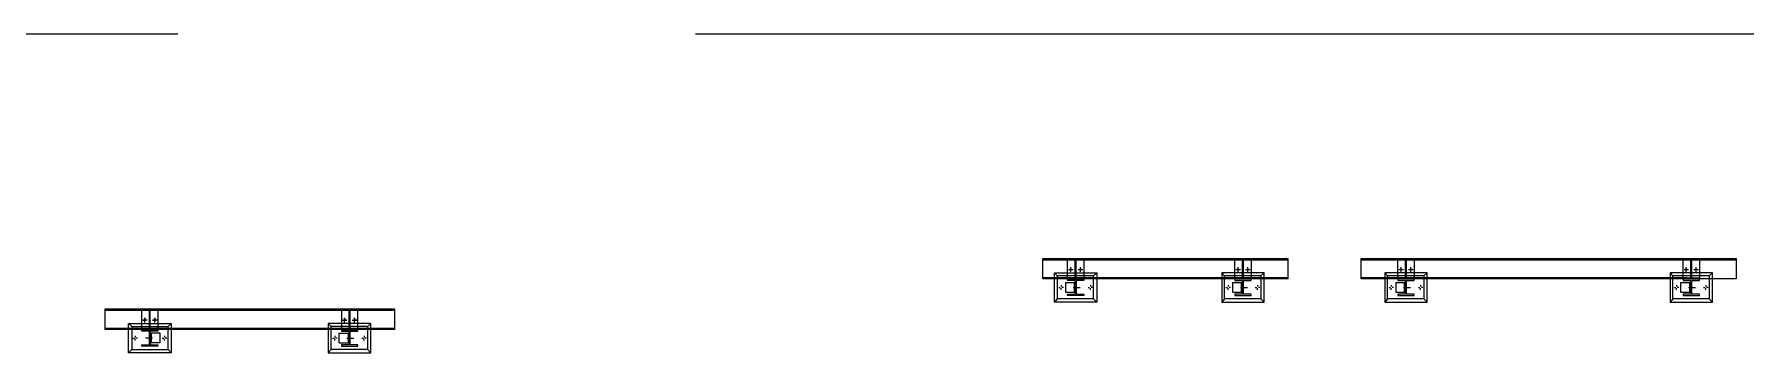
# Model space of a CAD drawing. Header units: millimetres. Extents: x 663313 to 1226001, y 1431724 to 1620898.
# Drawn here: x 663618.54 to 663629.04, y 1524822.22 to 1524824.17 of the extents above; entities that cross this region are included whole.
import ezdxf

# ---------------------------------------------------------------- set-up
doc = ezdxf.new("R2010")
doc.units = ezdxf.units.MM
for name, pattern in [('Grid Line', [22.225, 12.7, -3.175, 3.175, -3.175]), ('XKITLINE00', [0]), ('XKITLINE02', [4, 2, -2])]:
    doc.linetypes.add(name, pattern=pattern)
for name, color, linetype, lineweight in [('Bolt', 7, 'Continuous', 0), ('Part', 7, 'Continuous', 0), ('S-GRID', 7, 'Continuous', 9)]:
    doc.layers.add(name, color=color, linetype=linetype, lineweight=lineweight)
doc.layers.add('DIM', color=7, linetype='Continuous')

# ---------------------------------------------------------------- blocks, each defined once
blk = doc.blocks.new('*A1641167')
at = {"layer": 'Part', "color": 7, "linetype": 'XKITLINE02', "lineweight": 0}
for p, q in [((88.000047, 54.165698), (88.000047, 54.832365)), ((88.000047, 54.832365), (88.05338, 54.832365)), ((88.05338, 54.832365), (88.05338, 54.519031)), ((88.61338, 54.519031), (88.61338, 54.832365)), ((88.61338, 54.832365), (88.666713, 54.832365)), ((88.666713, 54.832365), (88.666713, 54.165698)), ((88.05338, 54.165698), (88.000047, 54.165698)), ((88.05338, 54.519031), (88.61338, 54.519031)), ((88.61338, 54.479031), (88.05338, 54.479031)), ((88.05338, 54.479031), (88.05338, 54.165698)), ((88.61338, 54.165698), (88.61338, 54.479031)), ((88.666713, 54.165698), (88.61338, 54.165698))]:
    blk.add_line(p, q, dxfattribs=at)
blk = doc.blocks.new('*A1668170')
at = {"layer": 'Part', "color": 7, "linetype": 'XKITLINE02', "lineweight": 0}
for p, q in [((88.05338, 47.466721), (88.000047, 47.466721)), ((88.000047, 47.466721), (88.000047, 46.800054)), ((88.05338, 47.153388), (88.05338, 47.466721)), ((88.61338, 47.153388), (88.05338, 47.153388)), ((88.05338, 46.800054), (88.05338, 47.113388)), ((88.05338, 47.113388), (88.61338, 47.113388)), ((88.666713, 47.466721), (88.61338, 47.466721)), ((88.61338, 47.466721), (88.61338, 47.153388)), ((88.61338, 47.113388), (88.61338, 46.800054)), ((88.666713, 46.800054), (88.666713, 47.466721)), ((88.000047, 46.800054), (88.05338, 46.800054)), ((88.61338, 46.800054), (88.666713, 46.800054))]:
    blk.add_line(p, q, dxfattribs=at)
blk = doc.blocks.new('*A1669171')
at = {"layer": 'Part', "color": 7, "linetype": 'XKITLINE02', "lineweight": 0}
for p, q in [((88.05338, 40.799222), (88.000047, 40.799222)), ((88.000047, 40.799222), (88.000047, 40.132555)), ((88.05338, 40.485889), (88.05338, 40.799222)), ((88.666713, 40.799222), (88.61338, 40.799222)), ((88.61338, 40.799222), (88.61338, 40.485889)), ((88.666713, 40.132555), (88.666713, 40.799222)), ((88.000047, 40.132555), (88.05338, 40.132555)), ((88.61338, 40.485889), (88.05338, 40.485889)), ((88.05338, 40.132555), (88.05338, 40.445889)), ((88.05338, 40.445889), (88.61338, 40.445889)), ((88.61338, 40.445889), (88.61338, 40.132555)), ((88.61338, 40.132555), (88.666713, 40.132555))]:
    blk.add_line(p, q, dxfattribs=at)
blk = doc.blocks.new('*A1670172')
at = {"layer": 'Part', "color": 7, "linetype": 'XKITLINE02', "lineweight": 0}
for p, q in [((88.05338, 29.133391), (88.000047, 29.133391)), ((88.000047, 29.133391), (88.000047, 28.466724)), ((88.05338, 28.820058), (88.05338, 29.133391)), ((88.61338, 28.820058), (88.05338, 28.820058)), ((88.05338, 28.466724), (88.05338, 28.780058)), ((88.05338, 28.780058), (88.61338, 28.780058)), ((88.666713, 29.133391), (88.61338, 29.133391)), ((88.61338, 29.133391), (88.61338, 28.820058)), ((88.61338, 28.780058), (88.61338, 28.466724)), ((88.666713, 28.466724), (88.666713, 29.133391)), ((88.000047, 28.466724), (88.05338, 28.466724)), ((88.61338, 28.466724), (88.666713, 28.466724))]:
    blk.add_line(p, q, dxfattribs=at)
blk = doc.blocks.new('*A1696178')
at = {"layer": 'Part', "color": 7, "linetype": 'XKITLINE02', "lineweight": 0}
for p, q in [((88.133358, 29.220058), (88.133358, 28.820058)), ((88.133358, 29.220058), (88.533358, 29.220058)), ((88.133358, 28.853391), (88.533358, 28.853391)), ((88.133358, 28.820058), (88.533358, 28.820058)), ((88.533358, 29.220058), (88.533358, 28.820058))]:
    blk.add_line(p, q, dxfattribs=at)
blk = doc.blocks.new('*A1697179')
at = {"layer": 'Part', "color": 7, "linetype": 'XKITLINE02', "lineweight": 0}
for p, q in [((87.866713, 29.553391), (87.73338, 29.666724)), ((87.73338, 29.666724), (87.73338, 27.933391)), ((88.93338, 29.666724), (87.73338, 29.666724)), ((87.866713, 28.066724), (87.866713, 29.553391)), ((87.866713, 29.553391), (88.800047, 29.553391)), ((88.800047, 29.553391), (88.93338, 29.666724)), ((88.800047, 28.066724), (88.800047, 29.553391)), ((88.93338, 27.933391), (88.93338, 29.666724)), ((87.73338, 27.933391), (87.866713, 28.066724)), ((88.800047, 28.066724), (87.866713, 28.066724)), ((88.93338, 27.933391), (88.800047, 28.066724)), ((87.73338, 27.933391), (88.93338, 27.933391))]:
    blk.add_line(p, q, dxfattribs=at)
blk = doc.blocks.new('*A1698180')
at = {"layer": 'Bolt', "color": 7, "linetype": 'XKITLINE02', "lineweight": 0}
for p, q in [((88.286692, 28.853391), (88.286692, 28.820058)), ((88.286692, 28.820058), (88.286692, 28.780058)), ((88.333358, 28.906191), (88.333358, 28.620058)), ((88.380025, 28.853391), (88.380025, 28.820058)), ((88.380025, 28.820058), (88.380025, 28.780058))]:
    blk.add_line(p, q, dxfattribs=at)
blk = doc.blocks.new('*A1699181')
at = {"layer": 'Bolt', "color": 7, "linetype": 'XKITLINE00', "lineweight": 0}
for p, q in [((88.240047, 29.400058), (88.302207, 29.400058)), ((88.33338, 29.493391), (88.33338, 29.431231)), ((88.426713, 29.400058), (88.364553, 29.400058)), ((88.33338, 29.306724), (88.33338, 29.368884)), ((88.240047, 28.200058), (88.302207, 28.200058)), ((88.33338, 28.293391), (88.33338, 28.231231)), ((88.33338, 28.106724), (88.33338, 28.168884)), ((88.426713, 28.200058), (88.364553, 28.200058))]:
    blk.add_line(p, q, dxfattribs=at)
blk = doc.blocks.new('*A1753189')
at = {"layer": 'Bolt', "color": 7, "linetype": 'XKITLINE00', "lineweight": 0}
for p, q in [((88.240047, 29.400035), (88.302207, 29.400035)), ((88.33338, 29.493368), (88.33338, 29.431208)), ((88.426713, 29.400035), (88.364553, 29.400035)), ((88.33338, 29.306701), (88.33338, 29.368861)), ((88.240047, 28.200035), (88.302207, 28.200035)), ((88.33338, 28.293368), (88.33338, 28.231208)), ((88.33338, 28.106701), (88.33338, 28.168861)), ((88.426713, 28.200035), (88.364553, 28.200035))]:
    blk.add_line(p, q, dxfattribs=at)
blk = doc.blocks.new('*A1756190')
at = {"layer": 'Bolt', "color": 7, "linetype": 'XKITLINE02', "lineweight": 0}
for p, q in [((88.286735, 28.853368), (88.286735, 28.820035)), ((88.286735, 28.820035), (88.286735, 28.780035)), ((88.333402, 28.906168), (88.333402, 28.620035)), ((88.380068, 28.853368), (88.380068, 28.820035)), ((88.380068, 28.820035), (88.380068, 28.780035))]:
    blk.add_line(p, q, dxfattribs=at)
blk = doc.blocks.new('*A1758191')
at = {"layer": 'Bolt', "color": 7, "linetype": 'XKITLINE02', "lineweight": 0}
for p, q in [((88.286735, 40.519199), (88.286735, 40.485866)), ((88.286735, 40.485866), (88.286735, 40.445866)), ((88.333402, 40.571999), (88.333402, 40.285866)), ((88.380068, 40.519199), (88.380068, 40.485866)), ((88.380068, 40.485866), (88.380068, 40.445866))]:
    blk.add_line(p, q, dxfattribs=at)
blk = doc.blocks.new('*A1759192')
at = {"layer": 'Part', "color": 7, "linetype": 'XKITLINE02', "lineweight": 0}
for p, q in [((88.533402, 40.885866), (88.133402, 40.885866)), ((88.133402, 40.885866), (88.133402, 40.485866)), ((88.533402, 40.885866), (88.533402, 40.485866)), ((88.133402, 40.519199), (88.533402, 40.519199)), ((88.533402, 40.485866), (88.133402, 40.485866))]:
    blk.add_line(p, q, dxfattribs=at)
blk = doc.blocks.new('*A1761193')
at = {"layer": 'Part', "color": 7, "linetype": 'XKITLINE02', "lineweight": 0}
for p, q in [((88.533402, 54.919031), (88.133402, 54.919031)), ((88.133402, 54.919031), (88.133402, 54.519031)), ((88.533402, 54.919031), (88.533402, 54.519031)), ((88.133402, 54.552365), (88.533402, 54.552365)), ((88.533402, 54.519031), (88.133402, 54.519031))]:
    blk.add_line(p, q, dxfattribs=at)
blk = doc.blocks.new('*A1762194')
at = {"layer": 'Part', "color": 7, "linetype": 'XKITLINE02', "lineweight": 0}
for p, q in [((87.73338, 53.632365), (87.73338, 55.365698)), ((87.73338, 55.365698), (88.93338, 55.365698)), ((87.866713, 55.252365), (87.73338, 55.365698)), ((88.800047, 55.252365), (88.93338, 55.365698)), ((88.93338, 55.365698), (88.93338, 53.632365)), ((87.866713, 53.765698), (87.866713, 55.252365)), ((88.800047, 55.252365), (87.866713, 55.252365)), ((88.800047, 53.765698), (88.800047, 55.252365)), ((87.73338, 53.632365), (87.866713, 53.765698)), ((88.93338, 53.632365), (87.73338, 53.632365)), ((87.866713, 53.765698), (88.800047, 53.765698)), ((88.93338, 53.632365), (88.800047, 53.765698))]:
    blk.add_line(p, q, dxfattribs=at)
blk = doc.blocks.new('*A1763195')
at = {"layer": 'Bolt', "color": 7, "linetype": 'XKITLINE02', "lineweight": 0}
for p, q in [((88.333402, 54.605165), (88.333402, 54.319031)), ((88.286735, 54.552365), (88.286735, 54.519031)), ((88.286735, 54.519031), (88.286735, 54.479031)), ((88.380068, 54.552365), (88.380068, 54.519031)), ((88.380068, 54.519031), (88.380068, 54.479031))]:
    blk.add_line(p, q, dxfattribs=at)
blk = doc.blocks.new('*A1764196')
at = {"layer": 'Bolt', "color": 7, "linetype": 'XKITLINE00', "lineweight": 0}
for p, q in [((88.240047, 55.099031), (88.302207, 55.099031)), ((88.33338, 55.192365), (88.33338, 55.130205)), ((88.33338, 55.005698), (88.33338, 55.067858)), ((88.426713, 55.099031), (88.364553, 55.099031)), ((88.33338, 53.992365), (88.33338, 53.930205)), ((88.240047, 53.899031), (88.302207, 53.899031)), ((88.33338, 53.805698), (88.33338, 53.867858)), ((88.426713, 53.899031), (88.364553, 53.899031))]:
    blk.add_line(p, q, dxfattribs=at)
blk = doc.blocks.new('*A1775197')
at = {"layer": 'Part', "color": 7, "linetype": 'XKITLINE02', "lineweight": 0}
for p, q in [((87.866713, 41.219222), (87.73338, 41.332555)), ((87.73338, 41.332555), (87.73338, 39.599222)), ((88.93338, 41.332555), (87.73338, 41.332555)), ((88.800047, 41.219222), (88.93338, 41.332555)), ((88.93338, 39.599222), (88.93338, 41.332555)), ((87.866713, 39.732555), (87.866713, 41.219222)), ((87.866713, 41.219222), (88.800047, 41.219222)), ((88.800047, 39.732555), (88.800047, 41.219222)), ((87.73338, 39.599222), (87.866713, 39.732555)), ((87.73338, 39.599222), (88.93338, 39.599222)), ((88.800047, 39.732555), (87.866713, 39.732555)), ((88.93338, 39.599222), (88.800047, 39.732555))]:
    blk.add_line(p, q, dxfattribs=at)
blk = doc.blocks.new('*A1776198')
at = {"layer": 'Bolt', "color": 7, "linetype": 'XKITLINE02', "lineweight": 0}
for p, q in [((88.286692, 40.519222), (88.286692, 40.485889)), ((88.286692, 40.485889), (88.286692, 40.445889)), ((88.333358, 40.572022), (88.333358, 40.285889)), ((88.380025, 40.519222), (88.380025, 40.485889)), ((88.380025, 40.485889), (88.380025, 40.445889))]:
    blk.add_line(p, q, dxfattribs=at)
blk = doc.blocks.new('*A1777199')
at = {"layer": 'Bolt', "color": 7, "linetype": 'XKITLINE00', "lineweight": 0}
for p, q in [((88.240047, 41.065889), (88.302207, 41.065889)), ((88.33338, 41.159222), (88.33338, 41.097062)), ((88.33338, 40.972555), (88.33338, 41.034715)), ((88.426713, 41.065889), (88.364553, 41.065889)), ((88.33338, 39.959222), (88.33338, 39.897062)), ((88.240047, 39.865889), (88.302207, 39.865889)), ((88.33338, 39.772555), (88.33338, 39.834715)), ((88.426713, 39.865889), (88.364553, 39.865889))]:
    blk.add_line(p, q, dxfattribs=at)
blk = doc.blocks.new('*A1779200')
at = {"layer": 'Part', "color": 7, "linetype": 'XKITLINE02', "lineweight": 0}
for p, q in [((88.133358, 47.553388), (88.133358, 47.153388)), ((88.133358, 47.553388), (88.533358, 47.553388)), ((88.133358, 47.186721), (88.533358, 47.186721)), ((88.133358, 47.153388), (88.533358, 47.153388)), ((88.533358, 47.553388), (88.533358, 47.153388))]:
    blk.add_line(p, q, dxfattribs=at)
blk = doc.blocks.new('*A1780201')
at = {"layer": 'Part', "color": 7, "linetype": 'XKITLINE02', "lineweight": 0}
for p, q in [((87.866713, 47.886721), (87.73338, 48.000054)), ((87.73338, 48.000054), (87.73338, 46.266721)), ((88.93338, 48.000054), (87.73338, 48.000054)), ((87.866713, 46.400054), (87.866713, 47.886721)), ((87.866713, 47.886721), (88.800047, 47.886721)), ((88.800047, 47.886721), (88.93338, 48.000054)), ((88.800047, 46.400054), (88.800047, 47.886721)), ((88.93338, 46.266721), (88.93338, 48.000054)), ((87.73338, 46.266721), (87.866713, 46.400054)), ((87.73338, 46.266721), (88.93338, 46.266721)), ((88.800047, 46.400054), (87.866713, 46.400054)), ((88.93338, 46.266721), (88.800047, 46.400054))]:
    blk.add_line(p, q, dxfattribs=at)
blk = doc.blocks.new('*A1781202')
at = {"layer": 'Bolt', "color": 7, "linetype": 'XKITLINE02', "lineweight": 0}
for p, q in [((88.286692, 47.186721), (88.286692, 47.153388)), ((88.286692, 47.153388), (88.286692, 47.113388)), ((88.333358, 47.239521), (88.333358, 46.953388)), ((88.380025, 47.186721), (88.380025, 47.153388)), ((88.380025, 47.153388), (88.380025, 47.113388))]:
    blk.add_line(p, q, dxfattribs=at)
blk = doc.blocks.new('*A1782203')
at = {"layer": 'Bolt', "color": 7, "linetype": 'XKITLINE00', "lineweight": 0}
for p, q in [((88.240047, 47.733388), (88.302207, 47.733388)), ((88.33338, 47.826721), (88.33338, 47.764561)), ((88.33338, 47.640054), (88.33338, 47.702214)), ((88.426713, 47.733388), (88.364553, 47.733388)), ((88.240047, 46.533388), (88.302207, 46.533388)), ((88.33338, 46.626721), (88.33338, 46.564561)), ((88.33338, 46.440054), (88.33338, 46.502214)), ((88.426713, 46.533388), (88.364553, 46.533388))]:
    blk.add_line(p, q, dxfattribs=at)
blk = doc.blocks.new('*A1797206')
at = {"layer": 'Bolt', "color": 7, "linetype": 'XKITLINE02', "lineweight": 0}
for p, q in [((88.333358, 54.605188), (88.333358, 54.319054)), ((88.286692, 54.552388), (88.286692, 54.519054)), ((88.286692, 54.519054), (88.286692, 54.479054)), ((88.380025, 54.552388), (88.380025, 54.519054)), ((88.380025, 54.519054), (88.380025, 54.479054))]:
    blk.add_line(p, q, dxfattribs=at)
blk = doc.blocks.new('*A1798207')
at = {"layer": 'Bolt', "color": 7, "linetype": 'XKITLINE00', "lineweight": 0}
for p, q in [((88.240047, 55.099054), (88.302207, 55.099054)), ((88.33338, 55.192388), (88.33338, 55.130228)), ((88.33338, 55.005721), (88.33338, 55.067881)), ((88.426713, 55.099054), (88.364553, 55.099054)), ((88.33338, 53.992388), (88.33338, 53.930228)), ((88.240047, 53.899054), (88.302207, 53.899054)), ((88.33338, 53.805721), (88.33338, 53.867881)), ((88.426713, 53.899054), (88.364553, 53.899054))]:
    blk.add_line(p, q, dxfattribs=at)
blk = doc.blocks.new('*A1808208')
at = {"layer": 'Bolt', "color": 7, "linetype": 'XKITLINE00', "lineweight": 0}
for p, q in [((88.240047, 41.065866), (88.302207, 41.065866)), ((88.33338, 41.159199), (88.33338, 41.097039)), ((88.33338, 40.972532), (88.33338, 41.034692)), ((88.426713, 41.065866), (88.364553, 41.065866)), ((88.33338, 39.959199), (88.33338, 39.897039)), ((88.240047, 39.865866), (88.302207, 39.865866)), ((88.33338, 39.772532), (88.33338, 39.834692)), ((88.426713, 39.865866), (88.364553, 39.865866))]:
    blk.add_line(p, q, dxfattribs=at)
blk = doc.blocks.new('*A1814209')
at = {"layer": 'Bolt', "color": 7, "linetype": 'XKITLINE02', "lineweight": 0}
for p, q in [((88.286735, 47.186698), (88.286735, 47.153365)), ((88.286735, 47.153365), (88.286735, 47.113365)), ((88.333402, 47.239498), (88.333402, 46.953365)), ((88.380068, 47.186698), (88.380068, 47.153365)), ((88.380068, 47.153365), (88.380068, 47.113365))]:
    blk.add_line(p, q, dxfattribs=at)
blk = doc.blocks.new('*A1815210')
at = {"layer": 'Bolt', "color": 7, "linetype": 'XKITLINE00', "lineweight": 0}
for p, q in [((88.240047, 47.733365), (88.302207, 47.733365)), ((88.33338, 47.826698), (88.33338, 47.764538)), ((88.33338, 47.640031), (88.33338, 47.702191)), ((88.426713, 47.733365), (88.364553, 47.733365)), ((88.240047, 46.533365), (88.302207, 46.533365)), ((88.33338, 46.626698), (88.33338, 46.564538)), ((88.33338, 46.440031), (88.33338, 46.502191)), ((88.426713, 46.533365), (88.364553, 46.533365))]:
    blk.add_line(p, q, dxfattribs=at)
blk = doc.blocks.new('*A1792204')
at = {"layer": 'Part', "color": 7, "linetype": 'XKITLINE02', "lineweight": 0}
for p, q in [((86.611647, 75.00002), (87.411647, 75.00002)), ((86.611647, 74.333354), (86.611647, 75.00002)), ((86.651647, 74.333354), (86.651647, 75.00002)), ((87.411647, 75.00002), (87.411647, 74.333354)), ((87.411647, 74.333354), (86.611647, 74.333354))]:
    blk.add_line(p, q, dxfattribs=at)
blk = doc.blocks.new('*A1793205')
at = {"layer": 'Bolt'}
for points in [[(87.021, 74.912), (87.03, 74.91), (87.038, 74.905), (87.045, 74.9), (87.05, 74.893), (87.055, 74.885), (87.057, 74.876), (87.058, 74.867), (87.057, 74.858), (87.055, 74.849), (87.05, 74.841), (87.045, 74.834), (87.038, 74.828), (87.03, 74.824), (87.021, 74.821), (87.012, 74.82), (87.003, 74.821), (86.994, 74.824), (86.986, 74.828), (86.979, 74.834), (86.973, 74.841), (86.969, 74.849), (86.966, 74.858), (86.965, 74.867), (86.966, 74.876), (86.969, 74.885), (86.973, 74.893), (86.979, 74.9), (86.986, 74.905), (86.994, 74.91), (87.003, 74.912), (87.012, 74.913)], [(87.021, 74.512), (87.03, 74.51), (87.038, 74.505), (87.045, 74.5), (87.05, 74.493), (87.055, 74.485), (87.057, 74.476), (87.058, 74.467), (87.057, 74.458), (87.055, 74.449), (87.05, 74.441), (87.045, 74.434), (87.038, 74.428), (87.03, 74.424), (87.021, 74.421), (87.012, 74.42), (87.003, 74.421), (86.994, 74.424), (86.986, 74.428), (86.979, 74.434), (86.973, 74.441), (86.969, 74.449), (86.966, 74.458), (86.965, 74.467), (86.966, 74.476), (86.969, 74.485), (86.973, 74.493), (86.979, 74.5), (86.986, 74.505), (86.994, 74.51), (87.003, 74.512), (87.012, 74.513)]]:
    blk.add_hatch(color=7, dxfattribs=at).paths.add_polyline_path(points, flags=17)
at = {"layer": 'Bolt', "color": 7, "linetype": 'XKITLINE00', "lineweight": 0}
for p, q in [((87.012, 74.96), (87.012, 74.773)), ((86.918, 74.867), (87.105, 74.867)), ((86.918, 74.467), (87.105, 74.467)), ((87.012, 74.56), (87.012, 74.373))]:
    blk.add_line(p, q, dxfattribs=at)
blk = doc.blocks.new('*A37235')
at = {"layer": 'Part', "color": 7, "linetype": 'XKITLINE02', "lineweight": 0}
for p, q in [((9.05302, 173.999977), (8.999687, 173.999977)), ((8.999687, 173.999977), (8.999687, 173.33331)), ((9.05302, 173.686644), (9.05302, 173.999977)), ((9.61302, 173.686644), (9.05302, 173.686644)), ((9.05302, 173.33331), (9.05302, 173.646644)), ((9.05302, 173.646644), (9.61302, 173.646644)), ((9.666353, 173.999977), (9.61302, 173.999977)), ((9.61302, 173.999977), (9.61302, 173.686644)), ((9.61302, 173.646644), (9.61302, 173.33331)), ((9.666353, 173.33331), (9.666353, 173.999977)), ((8.999687, 173.33331), (9.05302, 173.33331)), ((9.61302, 173.33331), (9.666353, 173.33331))]:
    blk.add_line(p, q, dxfattribs=at)
blk = doc.blocks.new('*A2001223')
at = {"layer": 'Part', "color": 7, "linetype": 'XKITLINE02', "lineweight": 0}
for p, q in [((8.999687, 173.686644), (8.199687, 173.686644)), ((8.199687, 173.686644), (8.199687, 173.646644)), ((8.999687, 173.646644), (8.199687, 173.646644)), ((8.799687, 173.646644), (8.799687, 173.686644)), ((8.999687, 173.646644), (8.999687, 173.686644))]:
    blk.add_line(p, q, dxfattribs=at)
blk = doc.blocks.new('*A2002224')
at = {"layer": 'Part', "color": 7, "linetype": 'XKITLINE02', "lineweight": 0}
for p, q in [((8.999687, 173.999977), (8.199687, 173.999977)), ((8.199687, 173.999977), (8.199687, 173.33331)), ((8.959687, 173.33331), (8.959687, 173.999977)), ((8.999687, 173.33331), (8.999687, 173.999977)), ((8.199687, 173.33331), (8.999687, 173.33331))]:
    blk.add_line(p, q, dxfattribs=at)
blk = doc.blocks.new('*A2003225')
at = {"layer": 'Bolt', "color": 7, "linetype": 'XKITLINE00', "lineweight": 0}
for p, q in [((8.506353, 173.866644), (8.568513, 173.866644)), ((8.599687, 173.959977), (8.599687, 173.897817)), ((8.599687, 173.77331), (8.599687, 173.83547)), ((8.69302, 173.866644), (8.63086, 173.866644)), ((8.506353, 173.466644), (8.568513, 173.466644)), ((8.599687, 173.559977), (8.599687, 173.497817)), ((8.599687, 173.37331), (8.599687, 173.43547)), ((8.69302, 173.466644), (8.63086, 173.466644))]:
    blk.add_line(p, q, dxfattribs=at)
blk = doc.blocks.new('*A2007228')
at = {"layer": 'Part', "color": 7, "linetype": 'XKITLINE02', "lineweight": 0}
for p, q in [((9.533042, 173.646644), (9.133042, 173.646644)), ((9.133042, 173.246644), (9.133042, 173.646644)), ((9.133042, 173.61331), (9.533042, 173.61331)), ((9.533042, 173.246644), (9.533042, 173.646644)), ((9.533042, 173.246644), (9.133042, 173.246644))]:
    blk.add_line(p, q, dxfattribs=at)
blk = doc.blocks.new('*A2008229')
at = {"layer": 'Part', "color": 7, "linetype": 'XKITLINE02', "lineweight": 0}
for p, q in [((9.93302, 174.53331), (8.73302, 174.53331)), ((8.73302, 174.53331), (8.73302, 172.799977)), ((8.866353, 174.399977), (8.73302, 174.53331)), ((8.866353, 174.399977), (8.866353, 172.91331)), ((8.866353, 174.399977), (9.799687, 174.399977)), ((9.799687, 174.399977), (9.93302, 174.53331)), ((9.799687, 174.399977), (9.799687, 172.91331)), ((9.93302, 172.799977), (9.93302, 174.53331)), ((8.866353, 172.91331), (8.73302, 172.799977)), ((9.799687, 172.91331), (8.866353, 172.91331)), ((9.799687, 172.91331), (9.93302, 172.799977)), ((8.73302, 172.799977), (9.93302, 172.799977))]:
    blk.add_line(p, q, dxfattribs=at)
blk = doc.blocks.new('*A2009230')
at = {"layer": 'Bolt', "color": 7, "linetype": 'XKITLINE02', "lineweight": 0}
for p, q in [((9.286375, 173.646644), (9.286375, 173.686644)), ((9.286375, 173.61331), (9.286375, 173.646644)), ((9.333042, 173.56051), (9.333042, 173.846644)), ((9.379708, 173.646644), (9.379708, 173.686644)), ((9.379708, 173.61331), (9.379708, 173.646644))]:
    blk.add_line(p, q, dxfattribs=at)
blk = doc.blocks.new('*A2010231')
at = {"layer": 'Bolt', "color": 7, "linetype": 'XKITLINE00', "lineweight": 0}
for p, q in [((9.33302, 174.359977), (9.33302, 174.297817)), ((9.239687, 174.266644), (9.301847, 174.266644)), ((9.33302, 174.17331), (9.33302, 174.23547)), ((9.426353, 174.266644), (9.364193, 174.266644)), ((9.239687, 173.066644), (9.301847, 173.066644)), ((9.33302, 173.159977), (9.33302, 173.097817)), ((9.33302, 172.97331), (9.33302, 173.03547)), ((9.426353, 173.066644), (9.364193, 173.066644))]:
    blk.add_line(p, q, dxfattribs=at)
blk = doc.blocks.new('*A2044245')
at = {"layer": 'Bolt', "color": 7, "linetype": 'XKITLINE00', "lineweight": 0}
for p, q in [((8.506353, 173.866644), (8.568513, 173.866644)), ((8.599687, 173.959977), (8.599687, 173.897817)), ((8.599687, 173.77331), (8.599687, 173.83547)), ((8.69302, 173.866644), (8.63086, 173.866644)), ((8.506353, 173.466644), (8.568513, 173.466644)), ((8.599687, 173.559977), (8.599687, 173.497817)), ((8.599687, 173.37331), (8.599687, 173.43547)), ((8.69302, 173.466644), (8.63086, 173.466644))]:
    blk.add_line(p, q, dxfattribs=at)
blk = doc.blocks.new('*A2050246')
at = {"layer": 'Bolt', "color": 7, "linetype": 'XKITLINE02', "lineweight": 0}
for p, q in [((9.286332, 173.646644), (9.286332, 173.686644)), ((9.286332, 173.61331), (9.286332, 173.646644)), ((9.332998, 173.56051), (9.332998, 173.846644)), ((9.379665, 173.646644), (9.379665, 173.686644)), ((9.379665, 173.61331), (9.379665, 173.646644))]:
    blk.add_line(p, q, dxfattribs=at)
blk = doc.blocks.new('*A2051247')
at = {"layer": 'Bolt', "color": 7, "linetype": 'XKITLINE00', "lineweight": 0}
for p, q in [((9.33302, 174.359977), (9.33302, 174.297817)), ((9.239687, 174.266644), (9.301847, 174.266644)), ((9.33302, 174.17331), (9.33302, 174.23547)), ((9.426353, 174.266644), (9.364193, 174.266644)), ((9.239687, 173.066644), (9.301847, 173.066644)), ((9.33302, 173.159977), (9.33302, 173.097817)), ((9.33302, 172.97331), (9.33302, 173.03547)), ((9.426353, 173.066644), (9.364193, 173.066644))]:
    blk.add_line(p, q, dxfattribs=at)
blk = doc.blocks.new('*A2057250')
at = {"layer": 'Bolt', "color": 7, "linetype": 'XKITLINE00', "lineweight": 0}
for p, q in [((9.33302, 174.359977), (9.33302, 174.297817)), ((9.239687, 174.266644), (9.301847, 174.266644)), ((9.33302, 174.17331), (9.33302, 174.23547)), ((9.426353, 174.266644), (9.364193, 174.266644)), ((9.239687, 173.066644), (9.301847, 173.066644)), ((9.33302, 173.159977), (9.33302, 173.097817)), ((9.33302, 172.97331), (9.33302, 173.03547)), ((9.426353, 173.066644), (9.364193, 173.066644))]:
    blk.add_line(p, q, dxfattribs=at)
blk = doc.blocks.new('*A2058251')
at = {"layer": 'Bolt', "color": 7, "linetype": 'XKITLINE02', "lineweight": 0}
for p, q in [((9.286375, 173.646644), (9.286375, 173.686644)), ((9.286375, 173.61331), (9.286375, 173.646644)), ((9.333042, 173.56051), (9.333042, 173.846644)), ((9.379708, 173.646644), (9.379708, 173.686644)), ((9.379708, 173.61331), (9.379708, 173.646644))]:
    blk.add_line(p, q, dxfattribs=at)
blk = doc.blocks.new('*A2064252')
at = {"layer": 'Bolt', "color": 7, "linetype": 'XKITLINE02', "lineweight": 0}
for p, q in [((9.286332, 173.646644), (9.286332, 173.686644)), ((9.286332, 173.61331), (9.286332, 173.646644)), ((9.332998, 173.56051), (9.332998, 173.846644)), ((9.379665, 173.646644), (9.379665, 173.686644)), ((9.379665, 173.61331), (9.379665, 173.646644))]:
    blk.add_line(p, q, dxfattribs=at)
blk = doc.blocks.new('*A2065253')
at = {"layer": 'Bolt', "color": 7, "linetype": 'XKITLINE00', "lineweight": 0}
for p, q in [((9.33302, 174.359977), (9.33302, 174.297817)), ((9.239687, 174.266644), (9.301847, 174.266644)), ((9.33302, 174.17331), (9.33302, 174.23547)), ((9.426353, 174.266644), (9.364193, 174.266644)), ((9.239687, 173.066644), (9.301847, 173.066644)), ((9.33302, 173.159977), (9.33302, 173.097817)), ((9.33302, 172.97331), (9.33302, 173.03547)), ((9.426353, 173.066644), (9.364193, 173.066644))]:
    blk.add_line(p, q, dxfattribs=at)
blk = doc.blocks.new('*A2066254')
at = {"layer": 'Bolt'}
for points in [[(8.591, 173.821), (8.582, 173.824), (8.574, 173.828), (8.567, 173.834), (8.561, 173.841), (8.557, 173.849), (8.554, 173.858), (8.553, 173.867), (8.554, 173.876), (8.557, 173.885), (8.561, 173.893), (8.567, 173.9), (8.574, 173.905), (8.582, 173.91), (8.591, 173.912), (8.6, 173.913), (8.609, 173.912), (8.618, 173.91), (8.626, 173.905), (8.633, 173.9), (8.638, 173.893), (8.643, 173.885), (8.645, 173.876), (8.646, 173.867), (8.645, 173.858), (8.643, 173.849), (8.638, 173.841), (8.633, 173.834), (8.626, 173.828), (8.618, 173.824), (8.609, 173.821), (8.6, 173.82)], [(8.591, 173.421), (8.582, 173.424), (8.574, 173.428), (8.567, 173.434), (8.561, 173.441), (8.557, 173.449), (8.554, 173.458), (8.553, 173.467), (8.554, 173.476), (8.557, 173.485), (8.561, 173.493), (8.567, 173.5), (8.574, 173.505), (8.582, 173.51), (8.591, 173.512), (8.6, 173.513), (8.609, 173.512), (8.618, 173.51), (8.626, 173.505), (8.633, 173.5), (8.638, 173.493), (8.643, 173.485), (8.645, 173.476), (8.646, 173.467), (8.645, 173.458), (8.643, 173.449), (8.638, 173.441), (8.633, 173.434), (8.626, 173.428), (8.618, 173.424), (8.609, 173.421), (8.6, 173.42)]]:
    blk.add_hatch(color=7, dxfattribs=at).paths.add_polyline_path(points, flags=17)
at = {"layer": 'Bolt', "color": 7, "linetype": 'XKITLINE00', "lineweight": 0}
for p, q in [((8.693, 173.867), (8.506, 173.867)), ((8.6, 173.773), (8.6, 173.96)), ((8.693, 173.467), (8.506, 173.467)), ((8.6, 173.373), (8.6, 173.56))]:
    blk.add_line(p, q, dxfattribs=at)
blk = doc.blocks.new('lo')
at = {"layer": 'Part', "color": 7, "linetype": 'XKITLINE02', "lineweight": 0}
for p, q in [((663689.406, 1524781.702), (663689.406, 1524779.927)), ((663689.716, 1524775.949), (663689.716, 1524774.446)), ((663689.716, 1524773.996), (663689.716, 1524771.696))]:
    blk.add_line(p, q, dxfattribs=at)
at = {"layer": 'Part', "color": 7, "linetype": 'XKITLINE00', "lineweight": 0}
blk.add_line((663689.515, 1524781.702), (663689.515, 1524779.927), dxfattribs=at)
at = {"layer": 'Part', "color": 7, "lineweight": 0}
for p, q in [((663689.825, 1524775.949), (663689.825, 1524774.446)), ((663689.825, 1524773.996), (663689.825, 1524771.696))]:
    blk.add_line(p, q, dxfattribs=at)
at = {"layer": 'Part', "color": 7, "linetype": 'XKITLINE00', "lineweight": 0}
for points in [[(663689.398, 1524779.927), (663689.398, 1524781.702), (663689.523, 1524781.702), (663689.523, 1524779.927)], [(663689.833, 1524775.949), (663689.833, 1524774.446), (663689.708, 1524774.446), (663689.708, 1524775.949)], [(663689.833, 1524773.996), (663689.833, 1524771.696), (663689.708, 1524771.696), (663689.708, 1524773.996)]]:
    blk.add_lwpolyline(points, close=True, dxfattribs=at)
at = {"color": 7, "lineweight": 0, "yscale": 0.1500000000000003}
for name, p, xscale, zscale in [('*A2008229', (663690.745, 1524755.377), -0.1500000000000003, 0.1500000000000001), ('*A37235', (663690.745, 1524755.377), -0.1500000000000003, 0.1500000000000001), ('*A2010231', (663690.745, 1524755.377), -0.1500000000000003, 0.1500000000000001), ('*A2051247', (663690.745, 1524755.377), -0.1500000000000003, 0.1500000000000001), ('*A2057250', (663690.745, 1524755.377), -0.1500000000000003, 0.1500000000000001), ('*A2065253', (663690.745, 1524755.377), -0.1500000000000003, 0.1500000000000001), ('*A2009230', (663690.745, 1524755.377), -0.1500000000000003, 0.1500000000000001), ('*A2050246', (663690.745, 1524755.377), -0.1500000000000003, 0.1500000000000001), ('*A2058251', (663690.745, 1524755.377), -0.1500000000000003, 0.1500000000000001), ('*A2064252', (663690.745, 1524755.377), -0.1500000000000003, 0.1500000000000001), ('*A2002224', (663690.745, 1524755.377), -0.1500000000000003, 0.1500000000000001), ('*A2003225', (663690.745, 1524755.377), -0.1500000000000003, 0.1500000000000001), ('*A2044245', (663690.745, 1524755.377), -0.1500000000000003, 0.1500000000000001), ('*A2066254', (663690.745, 1524755.377), -0.1500000000000003, 0.1500000000000001), ('*A2007228', (663690.745, 1524755.377), -0.1500000000000003, 0.1500000000000001), ('*A2001223', (663690.745, 1524755.377), -0.1500000000000003, 0.1500000000000001), ('*A1762194', (663676.405, 1524767.572), 0.1500000000000003, 0.1500000000000003), ('*A1641167', (663676.405, 1524767.572), 0.1500000000000003, 0.1500000000000003), ('*A1761193', (663676.405, 1524767.572), 0.1500000000000003, 0.1500000000000003), ('*A1764196', (663676.405, 1524767.572), 0.1500000000000003, 0.1500000000000003), ('*A1798207', (663676.405, 1524767.572), 0.1500000000000003, 0.1500000000000003), ('*A1792204', (663676.713, 1524764.547), 0.1500000000000003, 0.1500000000000003), ('*A1793205', (663676.713, 1524764.547), 0.1500000000000003, 0.1500000000000003), ('*A1763195', (663676.405, 1524767.572), 0.1500000000000003, 0.1500000000000003), ('*A1797206', (663676.405, 1524767.572), 0.1500000000000003, 0.1500000000000003), ('*A2001223', (663691.055, 1524749.697), -0.1500000000000003, 0.1500000000000001), ('*A1780201', (663676.405, 1524767.651), 0.1500000000000003, 0.1500000000000003), ('*A1782203', (663676.405, 1524767.651), 0.1500000000000003, 0.1500000000000003), ('*A1815210', (663676.405, 1524767.651), 0.1500000000000003, 0.1500000000000003), ('*A1668170', (663676.405, 1524767.651), 0.1500000000000003, 0.1500000000000003), ('*A1779200', (663676.405, 1524767.651), 0.1500000000000003, 0.1500000000000003), ('*A1781202', (663676.405, 1524767.651), 0.1500000000000003, 0.1500000000000003), ('*A1814209', (663676.405, 1524767.651), 0.1500000000000003, 0.1500000000000003), ('*A1792204', (663676.713, 1524763.521), 0.1500000000000003, 0.1500000000000003), ('*A2001223', (663691.055, 1524748.671), -0.1500000000000003, 0.1500000000000001), ('*A1793205', (663676.713, 1524763.521), 0.1500000000000003, 0.1500000000000003), ('*A1775197', (663676.405, 1524767.651), 0.1500000000000003, 0.1500000000000003), ('*A1759192', (663676.405, 1524767.651), 0.1500000000000003, 0.1500000000000003), ('*A1777199', (663676.405, 1524767.651), 0.1500000000000003, 0.1500000000000003), ('*A1808208', (663676.405, 1524767.651), 0.1500000000000003, 0.1500000000000003), ('*A1669171', (663676.405, 1524767.651), 0.1500000000000003, 0.1500000000000003), ('*A1758191', (663676.405, 1524767.651), 0.1500000000000003, 0.1500000000000003), ('*A1776198', (663676.405, 1524767.651), 0.1500000000000003, 0.1500000000000003), ('*A1792204', (663676.713, 1524762.521), 0.1500000000000003, 0.1500000000000003), ('*A2001223', (663691.055, 1524747.671), -0.1500000000000003, 0.1500000000000001), ('*A1793205', (663676.713, 1524762.521), 0.1500000000000003, 0.1500000000000003), ('*A1697179', (663676.405, 1524767.651), 0.1500000000000003, 0.1500000000000003), ('*A1670172', (663676.405, 1524767.651), 0.1500000000000003, 0.1500000000000003), ('*A1696178', (663676.405, 1524767.651), 0.1500000000000003, 0.1500000000000003), ('*A1699181', (663676.405, 1524767.651), 0.1500000000000003, 0.1500000000000003), ('*A1753189', (663676.405, 1524767.651), 0.1500000000000003, 0.1500000000000003), ('*A1792204', (663676.713, 1524760.771), 0.1500000000000003, 0.1500000000000003), ('*A1793205', (663676.713, 1524760.771), 0.1500000000000003, 0.1500000000000003), ('*A1698180', (663676.405, 1524767.651), 0.1500000000000003, 0.1500000000000003), ('*A1756190', (663676.405, 1524767.651), 0.1500000000000003, 0.1500000000000003), ('*A2001223', (663691.055, 1524745.921), -0.1500000000000003, 0.1500000000000001)]:
    blk.add_blockref(name, p, dxfattribs=dict(at, xscale=xscale, zscale=zscale))
at = {"color": 7, "lineweight": 0, "xscale": 0.1500000000000003, "yscale": 0.1500000000000003, "zscale": 0.1500000000000003, "rotation": 180}
for name in ['*A2008229', '*A2010231', '*A2051247', '*A2057250', '*A2065253', '*A37235', '*A2007228', '*A2009230', '*A2050246', '*A2058251', '*A2064252', '*A2002224', '*A2001223', '*A2003225', '*A2044245', '*A2066254']:
    blk.add_blockref(name, (663690.745, 1524806.252), dxfattribs=at)

msp = doc.modelspace()

# ---------------------------------------------------------------- linework, layer by layer
at = {"layer": 'S-GRID', "color": 7, "linetype": 'Grid Line'}
msp.add_lwpolyline([(663635.2982, 1524824.1732), (663600.7518, 1524824.1732)], dxfattribs=at)

# ---------------------------------------------------------------- block references
at = {"layer": 'DIM', "color": 7, "rotation": 90}
msp.add_blockref('lo', (2188400.6776, 861132.9682), dxfattribs=at)

doc.saveas('drawing.dxf')
